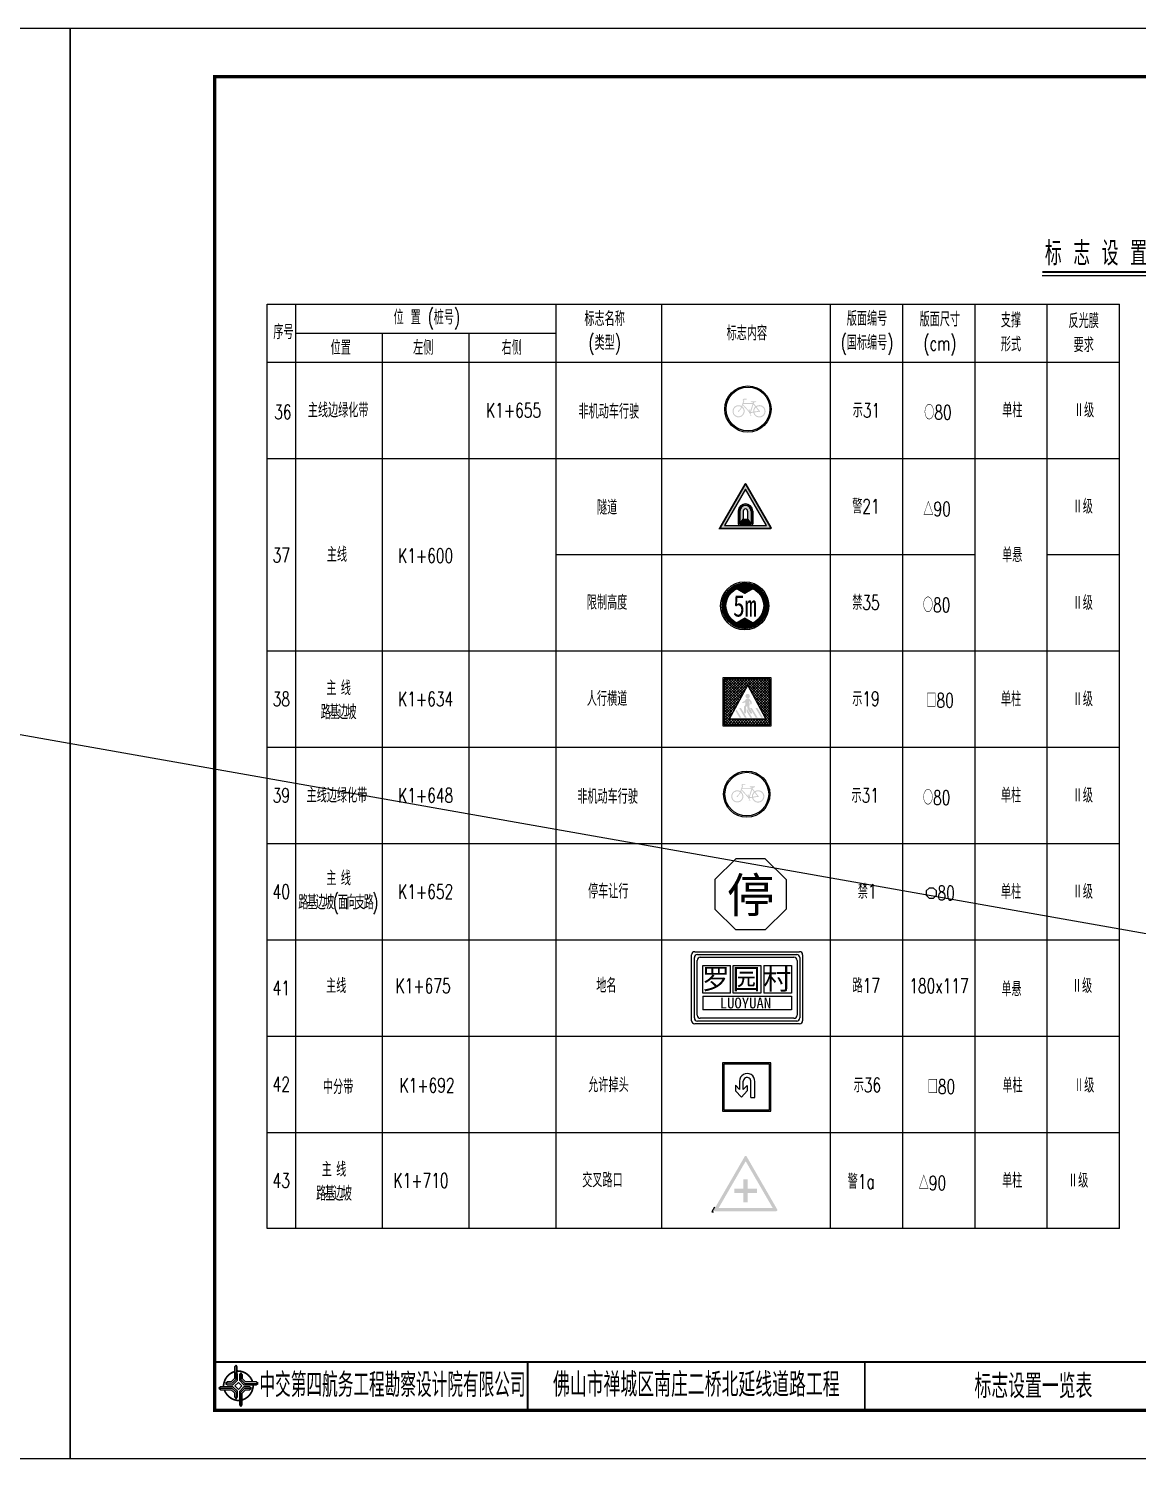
# Model space of a CAD drawing. Extents: x 9922 to 15217, y 1175 to 2938.
# Drawn here: x 14008.6 to 14238.8, y 2641.1 to 2938.1 of the extents above; entities that cross this region are included whole.
import ezdxf
from ezdxf.enums import TextEntityAlignment as Align

# ---------------------------------------------------------------- set-up
doc = ezdxf.new("R2010")
doc.units = 0
doc.header["$LTSCALE"] = 5
doc.layers.get('0').update_dxf_attribs({"linetype": 'CONTINUOUS'})
for name, color, linetype in [('1', 7, 'CONTINUOUS'), ('2', 7, 'CONTINUOUS'), ('J-交通标志', 4, 'CONTINUOUS'), ('PP-COM', 7, 'CONTINUOUS'), ('交通标志', 7, 'CONTINUOUS'), ('内框', 4, 'CONTINUOUS'), ('图框', 7, 'CONTINUOUS'), ('尺寸标注', 4, 'CONTINUOUS'), ('文字字符', 7, 'CONTINUOUS'), ('文字框', 8, 'CONTINUOUS'), ('文字表格', 7, 'CONTINUOUS'), ('标志', 4, 'CONTINUOUS'), ('汉字', 7, 'CONTINUOUS'), ('表格线', 7, 'CONTINUOUS')]:
    doc.layers.add(name, color=color, linetype=linetype)
doc.styles.add('ht', font='SIMHEI.TTF', dxfattribs={"width": 0.4})
doc.styles.get("Standard").update_dxf_attribs({"font": 'simplex1.shx', "width": 0.7, "bigfont": 'hztxt.shx'})
doc.styles.add('黑体', font='SIMHEI.TTF')

# ---------------------------------------------------------------- blocks, each defined once
blk = doc.blocks.new('diming4')
at = {"layer": '交通标志', "linetype": 'Continuous'}
for p, q in [((4093.502311829717, 1380.441518746206), (4093.502311829717, 1423.241518746206)), ((4095.302311829716, 1382.241518746206), (4095.302311829716, 1421.441518746206)), ((4095.502311829717, 1425.241518746206), (4163.502311829717, 1425.241518746206)), ((4097.302311829716, 1423.441518746206), (4161.702311829717, 1423.441518746206)), ((4099.102311829716, 1421.641518746206), (4159.902311829716, 1421.641518746206)), ((4163.702311829717, 1421.441518746206), (4163.702311829717, 1382.241518746206)), ((4165.502311829717, 1423.241518746206), (4165.502311829717, 1380.441518746206)), ((4097.102311829716, 1384.041518746206), (4097.102311829716, 1419.641518746206)), ((4161.902311829716, 1419.641518746206), (4161.902311829716, 1384.041518746206)), ((4163.502311829717, 1378.441518746206), (4095.502311829717, 1378.441518746206)), ((4161.702311829717, 1380.241518746206), (4097.302311829716, 1380.241518746206)), ((4159.902311829716, 1382.041518746206), (4099.102311829716, 1382.041518746206))]:
    blk.add_line(p, q, dxfattribs=at)
for centre, start, end in [((4095.502311829717, 1423.241518746206), 90, 180), ((4097.302311829716, 1421.441518746206), 90, 180), ((4099.102311829716, 1419.641518746206), 90, 180), ((4159.902311829716, 1419.641518746206), 0, 90), ((4161.702311829717, 1421.441518746206), 0, 90), ((4163.502311829717, 1423.241518746206), 0, 90), ((4099.102311829716, 1384.041518746206), 180, 270), ((4159.902311829716, 1384.041518746206), 270, 0), ((4095.502311829717, 1380.441518746206), 180, 270), ((4097.302311829716, 1382.241518746206), 180, 270), ((4161.702311829717, 1382.241518746206), 270, 0), ((4163.502311829717, 1380.441518746206), 270, 0)]:
    blk.add_arc(centre, 2, start, end, dxfattribs=at)
at = {"layer": '文字框', "linetype": 'Continuous'}
for p, q in [((4100.702311829717, 1416.241518746206), (4118.702311829717, 1416.241518746206)), ((4100.702311829717, 1398.241518746206), (4100.702311829717, 1416.241518746206)), ((4118.702311829717, 1398.241518746206), (4118.702311829717, 1416.241518746206)), ((4120.502311829717, 1416.241518746206), (4138.502311829717, 1416.241518746206)), ((4120.502311829717, 1398.241518746206), (4120.502311829717, 1416.241518746206)), ((4138.502311829717, 1416.241518746206), (4138.502311829717, 1398.241518746206)), ((4140.302311829717, 1416.241518746206), (4158.302311829716, 1416.241518746206)), ((4140.302311829716, 1416.241518746206), (4140.302311829716, 1398.241518746206)), ((4158.302311829717, 1416.241518746206), (4158.302311829716, 1398.241518746206)), ((4118.702311829717, 1398.241518746206), (4100.702311829717, 1398.241518746206)), ((4100.702311829717, 1396.441518746206), (4100.702311829717, 1387.441518746206)), ((4100.702311829717, 1396.441518746206), (4158.302311829716, 1396.441518746206)), ((4138.502311829717, 1398.241518746206), (4120.502311829717, 1398.241518746206)), ((4158.302311829716, 1398.241518746206), (4140.302311829716, 1398.241518746206)), ((4158.302311829716, 1396.441518746206), (4158.302311829716, 1387.441518746206)), ((4158.302311829716, 1387.441518746206), (4100.702311829717, 1387.441518746206))]:
    blk.add_line(p, q, dxfattribs=at)
at = {"layer": '汉字', "linetype": 'Continuous', "style": 'ht'}
for s, height, p in [('罗', 13.2, (4100.149826670429, 1400.98699479112)), ('园', 13.2, (4120.034038686515, 1400.98699479112)), ('村', 13.2, (4140.046863566442, 1400.679031578336)), ('LUOYUAN', 7, (4111.754398251281, 1388.442928050901))]:
    blk.add_text(s, height=height, dxfattribs=at).set_placement(p)
blk = doc.blocks.new('suidao')
at = {"layer": '1'}
h = blk.add_hatch(color=7, dxfattribs=at)
h.paths.add_polyline_path([(3489.163100171733, -42.9670430532401, 0.5773502691896254), (3487.955332983272, -42.9670430532401), (3468.027028150677, -77.48387953201609, 0.5773502691896583), (3468.630911744906, -78.52983659908068), (3508.487521410099, -78.52983659908068, 0.5773502691896254), (3509.091405004329, -77.48387953201609)])
h.paths.add_polyline_path([(3488.559216577503, -46.10491425443252), (3506.071987033177, -76.43792246495241), (3471.046446121828, -76.43792246495241)], flags=16)
at = {"layer": '标志', "linetype": 'Continuous'}
h = blk.add_hatch(color=7, dxfattribs=at)
edge = h.paths.add_edge_path()
edge.add_arc((3488.583108286459, -64.43789940617421), 5, 0, 180)
edge.add_line((3483.583108286459, -64.43789940617421), (3483.583108286459, -75.43789940617421))
edge.add_line((3483.583108286459, -75.43789940617421), (3482.583108286459, -75.43789940617421))
edge.add_line((3482.583108286459, -75.43789940617421), (3482.583108286459, -64.43789940617421))
edge.add_arc((3488.583108286459, -64.43789940617421), 6, 0, 180, ccw=False)
edge.add_line((3494.583108286459, -64.43789940617421), (3494.583108286459, -75.43789940617421))
edge.add_line((3494.583108286459, -75.43789940617421), (3493.583108286459, -75.43789940617421))
edge.add_line((3493.583108286459, -75.43789940617421), (3493.583108286459, -64.43789940617421))
h = blk.add_hatch(color=7, dxfattribs=at)
edge = h.paths.add_edge_path()
edge.add_line((3483.983108286459, -75.15467491996787), (3486.783108286459, -71.18953211307644))
edge.add_line((3486.78310828646, -71.18953211307644), (3486.78310828646, -64.43789940617421))
edge.add_arc((3488.58310828646, -64.42251475959961), 1.800065745284769, -0.48969658587282083, 180.4896965858598, ccw=False)
edge.add_line((3490.383108286459, -64.43789940617398), (3490.38310828646, -71.18953211307621))
edge.add_line((3490.38310828646, -71.18953211307621), (3493.18310828646, -75.15467491996742))
edge.add_line((3493.18310828646, -75.15467491996742), (3493.18310828646, -64.43789940617421))
edge.add_arc((3488.583108286459, -64.43789940617421), 4.6, 0, 180)
edge.add_line((3483.983108286459, -64.43789940617421), (3483.983108286459, -75.15467491996787))
blk.add_hatch(color=7, dxfattribs=at).paths.add_polyline_path([(3487.27278621391, -71.18953211307621), (3489.89343035901, -71.18953211307598), (3492.893430359009, -75.43789940617444), (3484.27278621391, -75.43789940617421)])
at = {"layer": '1', "color": 7, "linetype": 'ByBlock'}
blk.add_lwpolyline([(3467.739833711093, -79.02642276423421), (3509.418827521512, -79.02642276423512, 0.5773395539759058), (3509.999495599997, -78.02071348099571), (3489.163724456213, -41.92941996658556, 0.5773200870172038), (3488.002440212046, -41.92933006037629), (3467.159217545409, -78.02062357478644, 0.5773911677442399)], format="xyb", close=True, dxfattribs=at)
at = {"layer": '内框', "color": 7}
blk.add_lwpolyline([(3468.59158508786, -78.53473354467451), (3508.567228422298, -78.53473354467451, 0.5773395539759099), (3509.147896500783, -77.52902426143555), (3489.163648329377, -42.91272129661002, 0.5773200870172047), (3488.002364085209, -42.91263139040075), (3468.010968922177, -77.52893435522628, 0.5773911677442352)], format="xyb", close=True, dxfattribs=at)
blk.add_lwpolyline([(3471.046493160382, -76.43789940617421), (3506.066935110146, -76.43789940617421), (3488.55984467657, -46.11247804014124)], close=True, dxfattribs=at)
at = {"layer": '尺寸标注', "color": 7, "linetype": 'Continuous'}
for p, q in [((3482.583108286459, -64.43789940617421), (3482.583108286459, -75.43789940617421)), ((3483.583108286459, -64.43789940617421), (3483.583108286459, -75.43789940617421)), ((3483.983108286459, -64.43789940617421), (3483.983108286459, -75.15467491996787)), ((3483.983108286459, -75.15467491996787), (3486.783108286459, -71.18953211307644)), ((3484.27278621391, -75.43789940617421), (3487.27278621391, -71.1895321130769)), ((3486.78310828646, -64.43789940617421), (3486.78310828646, -71.18953211307644)), ((3487.27278621391, -71.18953211307621), (3489.89343035901, -71.18953211307598)), ((3489.89343035901, -71.18953211307598), (3492.893430359009, -75.43789940617444)), ((3490.383108286459, -64.43789940617398), (3490.38310828646, -71.18953211307621)), ((3490.38310828646, -71.18953211307621), (3493.18310828646, -75.15467491996742)), ((3493.18310828646, -64.43789940617421), (3493.18310828646, -75.15467491996742)), ((3493.583108286459, -64.43789940617421), (3493.583108286459, -75.43789940617421)), ((3494.583108286459, -64.43789940617421), (3494.583108286459, -75.43789940617421)), ((3466.578354560955, -79.02642276423467), (3467.739833711093, -79.02642276423421)), ((3482.583108286459, -75.43789940617421), (3483.583108286459, -75.43789940617421)), ((3484.27278621391, -75.43789940617421), (3492.893430359009, -75.43789940617444)), ((3493.583108286459, -75.43789940617421), (3494.583108286459, -75.43789940617421))]:
    blk.add_line(p, q, dxfattribs=at)
for centre, radius, start, end in [((3488.583108286459, -64.43789940617421), 6, 0, 180), ((3488.583108286459, -64.43789940617421), 5, 0, 180), ((3488.583108286459, -64.43789940617421), 4.6, 0, 180), ((3488.58310828646, -64.42251475959961), 1.800065745284769, 359.5103034141272, 180.4896965858598)]:
    blk.add_arc(centre, radius, start, end, dxfattribs=at)
blk = doc.blocks.new('xiangao1')
at = {"layer": '2'}
h = blk.add_hatch(dxfattribs=at)
h.set_pattern_fill('SACNCR', scale=0.0791435242254444, angle=90, style=0)
h.set_pattern_definition([(135, (2317.584698442243, -360.0879391594059), (-0.1332617096003498, -0.1332617096003497), []), (135, (2317.584698442243, -359.9546772933152), (-0.1332617096003498, -0.1332617096003497), [0, -0.1884605170618395])])
h.paths.add_polyline_path([(3553.801593673576, -60.8921763100318, 1), (3563.258867693323, -60.8921763100318, 1)])
h.paths.add_polyline_path([(3562.444854608817, -60.8921763100318, -1), (3554.615606758083, -60.8921763100318, -1)], flags=16)
at = {"layer": '标志', "linetype": 'Continuous'}
h = blk.add_hatch(color=7, dxfattribs=at)
edge = h.paths.add_edge_path()
edge.add_line((3558.505474494078, -58.47763066485902), (3556.696849184053, -57.43342035525257))
edge.add_arc((3558.53023068345, -60.89217631003118), 3.914623925366156, 62.501910019587, 117.92670436806691, ccw=False)
edge.add_line((3560.337687097813, -57.41980222488024), (3558.505474494078, -58.47763066485902))
h = blk.add_hatch(color=7, dxfattribs=at)
edge = h.paths.add_edge_path()
edge.add_line((3558.505474494078, -63.30672195520464), (3560.337687097813, -64.36455039518347))
edge.add_arc((3558.53023068345, -60.89217631003152), 3.914623925366981, 242.0732956319357, 297.4980899804042, ccw=False)
edge.add_line((3556.696849184052, -64.35093226481104), (3558.505474494078, -63.30672195520464))
at = {"layer": 'J-交通标志', "color": 7}
blk.add_circle((3558.505474494078, -60.90472413456496), 4.999974704708942, dxfattribs=at)
at = {"layer": '内框', "color": 7}
for radius in [4.728637009873403, 3.914623925366785]:
    blk.add_circle((3558.53023068345, -60.8921763100318), radius, dxfattribs=at)
at = {"layer": '尺寸标注', "color": 7, "linetype": 'Continuous'}
for centre, radius, start, end in [((3558.53023068345, -60.89217631003118), 3.914623925366156, 62.50191001960403, 117.9267043680608), ((3558.53023068345, -60.89217631003152), 3.914623925366981, 242.0732956319407, 297.4980899803952)]:
    blk.add_arc(centre, radius, start, end, dxfattribs=at)
at = {"layer": '标志', "color": 7, "linetype": 'Continuous', "style": '黑体', "width": 0.8}
blk.add_text('5m', height=4.5, dxfattribs=at).set_placement((3558.53023068345, -60.8921763100318), align=Align.MIDDLE_CENTER)
blk = doc.blocks.new('diaotou')
at = {"layer": '文字字符'}
for p, q in [((-6.101562972147349, 24.90228167977193), (-6.101562972147349, 17.82942264034591)), ((-2.883151917896157, 17.87007201178039), (-2.883020566384857, 24.73968419403582)), ((3.457640832747074, 11.20370070532681), (3.457640832747074, 25.02422381270617)), ((6.711840400606434, 11.20370070532681), (6.711840400606434, 24.94293105120596)), ((-9.396435579184526, 21.40650153149227), (-9.396435579184526, 16.85385567003368)), ((-9.396435579184526, 21.40650153149227), (-6.101562972147349, 17.82942264034591)), ((-4.385568606024663, 11.56953308549828), (-9.396435579184526, 16.85385567003368)), ((0.4068361635759175, 16.89450504146771), (-4.385568606024663, 11.56953308549828)), ((-2.883151917896157, 17.87007201178039), (0.4068361635759175, 21.3658521600596)), ((0.4068361635759175, 21.3658521600596), (0.4068361635759175, 16.89450504146771)), ((3.457640832747074, 11.20370070532681), (6.711840400606434, 11.20370070532681))]:
    blk.add_line(p, q, dxfattribs=at)
for points in [[(19.99906267695451, 0), (19.99906267695451, 39.99812535390538), (-19.99906267694996, 39.99812535390538), (-19.99906267695451, 0)], [(18.97822048214357, 1.020842194810484), (18.97822048214357, 38.97728315909444), (-18.97822048213811, 38.97728315909444), (-18.97822048214357, 1.020842194810484)]]:
    blk.add_lwpolyline(points, close=True, dxfattribs=at)
for centre, radius, start, end in [((0.3055199071354764, 24.80244759557445), 6.407860631003816, 358.7437688651758, 179.1072990752227), ((0.2969057422292281, 24.66812610764009), 3.180731344825718, 353.571994391551, 178.7108869535317)]:
    blk.add_arc(centre, radius, start, end, dxfattribs=at)
blk = doc.blocks.new('shizijia a a')
blk.add_hatch(color=7).paths.add_polyline_path([(8134.427726569629, 1195.759747484561), (8134.427726569629, 1192.95974748456), (8128.427726569629, 1192.95974748456), (8128.427726569629, 1186.95974748456), (8125.62772656963, 1186.95974748456), (8125.62772656963, 1192.95974748456), (8119.627726569628, 1192.95974748456), (8119.62772656963, 1195.759747484561), (8125.62772656963, 1195.759747484561), (8125.62772656963, 1201.759747484561), (8128.427726569629, 1201.759747484561), (8128.427726569629, 1195.759747484561)])
at = {"layer": '1'}
h = blk.add_hatch(color=7, dxfattribs=at)
h.paths.add_polyline_path([(8127.667145291669, 1216.69794115902, 0.5773502691896254), (8126.459378103209, 1216.69794115902), (8106.531073270613, 1182.181104680244, 0.5773502691896583), (8107.134956864842, 1181.13514761318), (8146.991566530036, 1181.13514761318, 0.5773502691896254), (8147.595450124265, 1182.181104680244)])
h.paths.add_polyline_path([(8127.06326169744, 1213.560069957828), (8144.576032153112, 1183.227061747308), (8109.550491241764, 1183.227061747308)], flags=16)
at = {"layer": '尺寸标注', "color": 7, "linetype": 'Continuous'}
for p, q in [((8106.910200293611, 1183.803508128995), (8105.08239968089, 1180.638561448026)), ((8105.08239968089, 1180.638561448026), (8106.243878831028, 1180.638561448026))]:
    blk.add_line(p, q, dxfattribs=at)
blk = doc.blocks.new('lvdao')
at = {"layer": 'PP-COM'}
h = blk.add_hatch(color=7, dxfattribs=at)
edge = h.paths.add_edge_path(flags=16)
edge.add_line((14523.46466739802, 1582.310578600302), (14521.91494627475, 1584.268999675882))
edge.add_line((14521.91494627475, 1584.268999675882), (14519.77774400383, 1577.715721203945))
edge.add_line((14519.77774400383, 1577.715721203945), (14521.72467292111, 1577.992475471621))
edge.add_arc((14527.08789854932, 1578.340965234011), 5.374535724469826, 132.3880028085227, 183.7177184221885, ccw=False)
edge = h.paths.add_edge_path(flags=16)
edge.add_arc((14527.08789854932, 1578.340965234011), 4.4586703893677, 493.2182603036658, 542.8172017145539)
edge.add_line((14522.63461679159, 1578.121823208595), (14526.36020745503, 1578.651412710588))
edge.add_line((14526.36020745503, 1578.651412710587), (14524.03469293658, 1581.590223168883))
h.paths.add_polyline_path([(14519.22699420903, 1579.747042729658), (14519.22699420903, 1579.378146031856), (14518.8374468811, 1579.378146031856), (14519.11546794205, 1578.130392587861), (14521.26008623374, 1584.767091126725), (14513.0915076611, 1584.767091126725), (14512.94047534052, 1584.380951434397), (14518.70134047184, 1578.029178544768), (14518.40076717049, 1579.378146031856), (14517.90233761955, 1579.378146031856), (14517.90233761955, 1579.747042729658)], flags=16)
edge = h.paths.add_edge_path(flags=16)
edge.add_line((14526.59699354671, 1577.947029405154), (14522.74813992486, 1577.318108097138))
edge.add_arc((14527.08789854932, 1578.340965234011), 4.458670389367795, 193.2622534928826, 482.7823997859194)
edge.add_line((14524.6737515648, 1582.089516417893), (14527.12889555075, 1578.969051537569))
edge.add_arc((14527.08789854932, 1578.340965234011), 0.6294228775972854, 218.7459470685571, 446.2654372543259, ccw=False)
edge = h.paths.add_edge_path()
edge.add_arc((14519.06934649954, 1577.20102540491), 0.8756362199149581, 522.2876576286286, 630.7597406713694)
edge.add_line((14519.08095707471, 1576.325466164098), (14519.38151304585, 1574.976576454681))
edge.add_line((14519.38151304585, 1574.976576454681), (14518.98689611281, 1574.976576454681))
edge.add_line((14518.98689611281, 1574.976576454681), (14518.98689611281, 1574.64995783171))
edge.add_line((14518.98689611281, 1574.649957831709), (14520.50446189623, 1574.649957831709))
edge.add_line((14520.50446189623, 1574.649957831709), (14520.50446189623, 1574.976576454681))
edge.add_line((14520.50446189623, 1574.976576454681), (14519.81819275645, 1574.976576454681))
edge.add_line((14519.81819275646, 1574.976576454681), (14519.49326518909, 1576.434845442842))
edge.add_arc((14519.06934649954, 1577.20102540491), 0.8756362199150926, 298.9552582435237, 336.2172830024853)
edge.add_line((14519.87062487706, 1576.847908212834), (14521.84244897808, 1577.170113813417))
edge.add_arc((14527.08789854932, 1578.340965234011), 5.374535724469852, 192.5828807278207, 483.7068798928885)
edge.add_line((14524.1053304666, 1582.811974279574), (14522.22088285251, 1585.207089446842))
edge.add_line((14522.22088285251, 1585.207089446842), (14522.46989848825, 1585.970643195149))
edge.add_line((14522.46989848825, 1585.970643195149), (14523.2227608721, 1585.970643195149))
edge.add_line((14523.2227608721, 1585.970643195149), (14524.35973638045, 1586.569387398936))
edge.add_line((14524.35973638045, 1586.569387398936), (14524.35973638045, 1587.076017080773))
edge.add_line((14524.35973638045, 1587.076017080773), (14519.90782787093, 1586.929315825641))
edge.add_line((14519.90782787093, 1586.929315825641), (14519.55390756921, 1586.774999530261))
edge.add_line((14519.55390756921, 1586.774999530261), (14519.79843416603, 1586.408498375954))
edge.add_line((14519.79843416604, 1586.408498375954), (14521.63882177724, 1585.939119565464))
edge.add_line((14521.63882177723, 1585.939119565464), (14521.46242265348, 1585.393237899042))
edge.add_line((14521.46242265347, 1585.393237899042), (14513.33641488491, 1585.393237899042))
edge.add_line((14513.33641488491, 1585.393237899042), (14514.12811784664, 1587.417360529713))
edge.add_line((14514.12811784664, 1587.417360529713), (14513.53067781403, 1588.08702219306))
edge.add_line((14513.53067781403, 1588.08702219306), (14513.93205486456, 1588.445111555622))
edge.add_line((14513.93205486455, 1588.445111555622), (14516.11095728219, 1588.445111555622))
edge.add_line((14516.11095728219, 1588.445111555622), (14516.11095728219, 1589.201850028225))
edge.add_line((14516.11095728219, 1589.201850028226), (14513.44655494539, 1589.201850028226))
edge.add_line((14513.44655494539, 1589.201850028226), (14512.51290107852, 1588.101345586226))
edge.add_line((14512.51290107852, 1588.101345586225), (14513.27264971012, 1587.456784582499))
edge.add_line((14513.27264971012, 1587.456784582499), (14511.69762347233, 1582.970837649915))
edge.add_arc((14509.07070484623, 1578.381129593993), 5.288300436501276, 420.2153433020286, 770.6927707461815)
edge.add_line((14512.42072950771, 1582.47300645849), (14512.4885733877, 1583.225587600038))
edge.add_line((14512.4885733877, 1583.225587600038), (14512.64651174049, 1583.629383732658))
edge.add_line((14512.64651174049, 1583.629383732658), (14518.23521896888, 1577.467427454885))
edge = h.paths.add_edge_path(flags=16)
edge.add_arc((14501.92433135734, 1587.466740818487), 11.68343144765875, 310.96786710817463, 330.03058549394456, ccw=False)
edge.add_arc((14509.07070484623, 1578.381129593993), 0.5774381663015745, 90.00000000000301, 387.1743936606987, ccw=False)
edge.add_arc((14504.22407918993, 1584.981201951865), 7.730582310395268, 308.8248572095115, 338.257350668104)
edge.add_arc((14509.07070484624, 1578.381129593992), 4.405441710957541, 418.0084027421183, 767.5243627106129)
at = {"layer": 'J-交通标志', "color": 7}
blk.add_circle((14517.19925849728, 1580.265407532919), 19.99989881883577, dxfattribs=at)
at = {"layer": '内框', "color": 7}
blk.add_circle((14517.29828325477, 1580.315598831052), 18.91454803949361, dxfattribs=at)
blk = doc.blocks.new('shi19')
at = {"layer": '交通标志', "linetype": 'Continuous'}
h = blk.add_hatch(dxfattribs=at)
h.set_pattern_fill('ANSI37', color=256, scale=0.5, style=0)
h.set_pattern_definition([(45, (-464.1133328384785, -103.8755469416377), (-1.122532015133644, 1.122532015133644), []), (135, (-464.1133328384785, -103.8755469416377), (-1.122532015133644, -1.122532015133644), [])])
h.paths.add_polyline_path([(18.97822048214357, 38.97728315909467), (-18.97822048213857, 38.97728315909467), (-18.97822048214312, 1.020842194810484), (18.97822048214357, 1.020842194810484)])
h.paths.add_polyline_path([(15.71383639329088, 5.766368364998926), (-14.54242162388982, 5.766368364998926), (0.5857073847028015, 33.80975351966072)], flags=16)
at = {"layer": '交通标志'}
h = blk.add_hatch(color=256, dxfattribs=at)
h.paths.add_polyline_path([(1.836160501565246, 20.58847870483419, -0.4929227476637501), (1.970290873061458, 20.72228760606663), (2.076939894310271, 20.70815568318653), (2.565357937280169, 19.65339855968773, -0.1007238254279254), (2.620330432586343, 19.4216393705567), (2.650627326235735, 18.47878398035505, 0.1621942034199534), (2.729085324383959, 18.2662980491416), (2.917776557093475, 18.03070313103467, 0.2611518920554956), (3.242580254878703, 17.89923486465091), (3.438166909673782, 17.9240673532961, 0.35844712940653), (3.75052865860016, 18.25525882577881), (3.854769752700122, 19.79067400703184, 0.1784310688526201), (3.738487268062272, 20.18704883763553), (2.019416219258346, 22.50316504891566, 0.1303412639691616), (1.398851494511746, 22.82442671915737, -0.1474758329713976), (-0.2449055131301066, 22.7158494045741), (-1.005172878271878, 22.14060206110503, 0.1588489739255415), (-1.259309431122347, 21.87153053280258), (-1.819096085305318, 20.93264045835826, -0.1462839377959379), (-2.171938827732447, 20.60874323338362), (-3.633570590722229, 19.89882409858114, 0.3964178702814232), (-3.866537863552367, 19.28699716020742), (-3.833565949894364, 19.20701330296993, 0.3898489240704199), (-3.393973236076363, 19.00202382668726), (-1.518296157605619, 19.59688344368328, -0.5300803261006457), (-1.363058288668526, 19.47446749865799), (-1.520033350949234, 17.29129642582734), (-2.448077846672277, 16.15362310387877, 0.1795943290689394), (-2.582305130872101, 15.76029078523948), (-2.445591681188034, 11.11301811325507, 0.2405856666618067), (-1.87969461451712, 10.20551501979776), (-1.447840810921662, 10.16087599677053, 0.280271727344787), (-0.9266248319381702, 11.02374006725108), (-0.9828879812566811, 15.35987785855946, -0.2217645267545478), (-0.7773982108642485, 15.82108423645764), (-0.2336614915052451, 16.29336565716017, -0.6223048171974646), (0.1614403888488596, 16.12718822703732), (0.2178513996623224, 15.17775841386697, 0.1080223328076682), (3.096637760671911, 10.26803993859335, 0.6574011639271888), (4.18131077529506, 11.30651557454826), (2.32831318465287, 14.55735705358961), (1.966744950212615, 15.59583268953907), (2.116227892622192, 18.38468563441006, 0.03699299083988415), (2.111342444553429, 18.47279730840205)])
h.paths.add_polyline_path([(2.378527601272253, 24.76162825737788, 1), (-1.321315143964057, 24.76162825737788, 1)])
h.paths.add_polyline_path([(-5.007378462159977, 14.85796889627704), (-6.575757193841127, 14.85796889627704), (-1.871749774793898, 6.962154756787413), (-0.3033710431127474, 6.962154756787413)])
h.paths.add_polyline_path([(-8.666099587247118, 13.50086014377598), (-9.409385831457257, 12.11591825304708), (-6.338981526834687, 6.962154756787413), (-4.770602795148989, 6.962154756787413)])
h.paths.add_polyline_path([(-0.2949419936021513, 14.64194068297343), (-0.4028103783593906, 12.19976715933285), (2.701842291960929, 6.962154756787413), (4.270221023644353, 6.962154756787413)])
h.paths.add_polyline_path([(4.033438318497247, 14.85796889627659), (2.465059586811549, 14.85796889627704), (7.169067005858778, 6.962154756787413), (8.737445737544476, 6.962154756787413)])
h.paths.add_polyline_path([(8.607044461521582, 14.85796889627704), (7.038665729840432, 14.85796889627704), (11.74267314888584, 6.962154756787413), (13.31105188057154, 6.962154756787413)])
for p, q in [((-14.54242162388982, 5.766368364998925), (0.5857073847028005, 33.80975351966072)), ((15.71383639329088, 5.766368364998925), (0.5857073847028005, 33.80975351966072)), ((-14.54242162388982, 5.766368364998925), (15.71383639329088, 5.766368364998925))]:
    blk.add_line(p, q, dxfattribs=at)
for points in [[(19.99906267695405, 0), (19.99906267695405, 39.99812535390561), (-19.99906267694951, 39.99812535390538), (-19.99906267695405, 0)], [(18.97822048214357, 1.020842194810484), (18.97822048214357, 38.97728315909467), (-18.97822048213857, 38.97728315909467), (-18.97822048214312, 1.020842194810484)]]:
    blk.add_lwpolyline(points, close=True, dxfattribs=at)
blk = doc.blocks.new('series')
at = {"width": 0.75}
for tag, height, p in [('页码', 4, (-35.00000019351683, -18.99999978748997)), ('图名', 5, (-220.0000000007553, -281.9999998736282)), ('图号', 5, (-20.00000000087118, -281.9999997322674))]:
    blk.add_attdef(tag, text='', height=height, dxfattribs=at).set_placement(p, align=Align.MIDDLE_CENTER)
blk = doc.blocks.new('tb')
at = {"lineweight": -3}
h = blk.add_hatch(color=256, dxfattribs=at)
h.paths.add_polyline_path([(-1.228670992161504, -0.1320785302474157), (-3.777098402437705, -0.1366758082405788), (-4.137257534001154, -0.4065742589613385), (-1.397238205910632, -0.4414142085969424), (-0.5595824502494793, -1.241260625552659), (-0.5377440497285022, -2.618099910838639), (-0.268174124076701, -2.204271236922525), (-0.2591490690975675, -1.05795716827002)])
h.paths.add_polyline_path([(0.1330140251965517, -1.081087965820487), (0.1376113031897077, -3.856454300355971), (0.4130853200294737, -4.257762159689361), (0.4373368162431817, -1.238985973350473), (1.254303266752501, -0.4280733826241737), (2.658200219750171, -0.431309751157432), (2.261738862313656, -0.1640078927098472), (1.06957779999648, -0.1549828377307136)])
h.paths.add_polyline_path([(1.075058668143178, 0.2961654990900692), (3.623486078419382, 0.3007627770832428), (4.02479393775277, 0.5639790481017252), (1.254433818257177, 0.5696493874812063), (0.4338647678877763, 1.389621971256247), (0.4252804534801343, 2.800319429116151), (0.1582321915008578, 2.411975327672125), (0.1492071365217242, 1.240846529882496)])
h.paths.add_polyline_path([(-0.2782056403676165, 1.214703607392551), (-0.2828029183607867, 3.990069941928034), (-0.5582769352005529, 4.391377801261428), (-0.5650625050847323, 1.405178606367084), (-1.383477455623911, 0.5999388548037956), (-2.744447998670424, 0.5649253927294958), (-2.330582945081495, 0.2953481910572044), (-1.197365719015146, 0.2863231360780745)])
for p, q in [((-0.5582769352005528, 4.391377801261427), (-0.5650625050847324, 1.405178606367084)), ((-1.383477455623911, 0.5999388548037956), (-2.744447998670424, 0.5649253927294957)), ((-0.5650625050847324, 1.405178606367084), (-1.383477455623911, 0.5999388548037956)), ((0.4252804534801342, 2.800319429116151), (0.4338647678877763, 1.389621971256247)), ((0.4338647678877763, 1.389621971256247), (1.254433818257176, 0.5696493874812063)), ((1.254433818257176, 0.5696493874812063), (4.024793937752769, 0.5639790481017251)), ((-4.137257534001154, -0.4065742589613386), (-1.397238205910632, -0.4414142085969424)), ((-1.397238205910632, -0.4414142085969424), (-0.5595824502494793, -1.241260625552659)), ((-0.5595824502494793, -1.241260625552659), (-0.5377440497285022, -2.618099910838639)), ((0.4130853200294737, -4.257762159689362), (0.4373368162431817, -1.238985973350474)), ((0.4373368162431817, -1.238985973350474), (1.254303266752501, -0.4280733826241736)), ((1.254303266752501, -0.4280733826241736), (2.658200219750171, -0.431309751157432))]:
    blk.add_line(p, q, dxfattribs=at)
at = {"lineweight": -3, "const_width": 0.35, "flags": 128}
for points in [[(-0.8984575719989607, 3.022184800634026, 0.3241669670343284), (-3.156283413683539, -0.1382039471767715)], [(2.880337605681945, 0.9159689001160274, 0.324402935256486), (-0.2446307051464558, 3.152779407784049)], [(0.7528174262224923, -2.855861469520281, 0.3254175744173388), (3.016696669261094, 0.2640090343644648)], [(-2.980278320299703, -0.7585641109756427, 0.3229755232610381), (0.1412698125949916, -2.983008973617238)]]:
    blk.add_lwpolyline(points, format="xyb", dxfattribs=at)
at = {"lineweight": -3, "flags": 128}
for points in [[(-0.8984575719989607, 3.992933901796853), (-0.8984575719989607, 1.576138812338048), (-1.530916730157209, 0.9123826470056855), (-2.335694345298677, 0.9123826470056855), (-2.744447998670424, 0.5649253927294957), (-2.330582945081495, 0.2953481910572044), (-1.197365719015146, 0.2863231360780745), (-0.2782056403676165, 1.214703607392551), (-0.2828029183607867, 3.990069941928034), (-0.5582769352005528, 4.391377801261427)], [(-0.0382093518217772, 0.7673643284819214), (0.680333374823654, 0.04359896970502497), (-0.0382093518217772, -0.6859100737558936), (-0.7739971039068507, 0.04934401191316873)], [(3.615558814357584, 0.9159689001160274), (1.425702649158069, 0.9159689001160274), (0.7731862275520882, 1.538085494759734), (0.7731862275520882, 2.38077468162448), (0.4252804534801342, 2.800319429116151), (0.1582321915008578, 2.411975327672124), (0.1492071365217242, 1.240846529882496), (1.075058668143178, 0.2961654990900691), (3.623486078419383, 0.3007627770832428), (4.024793937752769, 0.5639790481017251)], [(-3.728022410605963, -0.7585641109756427), (-1.538166245406444, -0.7585641109756427), (-0.8852013040046955, -1.391471799739268), (-0.8852013040046955, -2.209346257466891), (-0.5377440497285022, -2.618099910838639), (-0.268174124076701, -2.204271236922525), (-0.2591490690975675, -1.05795716827002), (-1.228670992161504, -0.1320785302474157), (-3.777098402437705, -0.1366758082405788), (-4.137257534001154, -0.4065742589613386)], [(0.7528174262224923, -3.84852703629417), (0.7528174262224923, -1.431731946835372), (1.395705588811445, -0.7791505751772103), (2.25942704020374, -0.7791505751772103), (2.658200219750171, -0.431309751157432), (2.261738862313656, -0.1640078927098472), (1.06957779999648, -0.1549828377307136), (0.1330140251965517, -1.081087965820487), (0.1376113031897077, -3.856454300355971), (0.4130853200294737, -4.257762159689362)]]:
    blk.add_lwpolyline(points, close=True, dxfattribs=at)
blk = doc.blocks.new('123')
at = {"layer": '图框'}
blk.add_lwpolyline([(10930.15521154882, 1893.643909131336), (10930.15521154882, 2190.643909131336), (10510.15521154882, 2190.643909131336), (10510.15521154882, 1893.643909131336)], close=True, dxfattribs=at)
blk = doc.blocks.new('tingche')
at = {"layer": '2', "linetype": 'Continuous'}
for p, q in [((14717.89453361458, 1579.385943098262), (14707.07061161165, 1568.562021095338)), ((14733.20187090918, 1579.385943098262), (14717.89453361458, 1579.385943098262)), ((14733.20187090918, 1579.385943098262), (14744.0257929121, 1568.562021095338)), ((14707.07061161165, 1568.562021095338), (14707.07061161165, 1553.254683800735)), ((14744.0257929121, 1568.562021095338), (14744.0257929121, 1553.254683800735)), ((14717.89453361458, 1542.430761797811), (14707.07061161165, 1553.254683800735)), ((14733.20187090918, 1542.430761797811), (14744.0257929121, 1553.254683800735)), ((14733.20187090918, 1542.43076179781), (14717.89453361458, 1542.430761797811))]:
    blk.add_line(p, q, dxfattribs=at)
at = {"layer": '标志', "color": 7, "linetype": 'Continuous', "style": '黑体'}
blk.add_text('停', height=18, dxfattribs=at).set_placement((14725.57539592152, 1560.441509098617), align=Align.MIDDLE_CENTER)

msp = doc.modelspace()

# ---------------------------------------------------------------- linework, layer by layer
at = {"layer": '2', "linetype": 'Continuous'}
msp.add_line((13177.19127270127, 2938.109590496886), (14857.19127270127, 2641.109590496886), dxfattribs=at)
msp.add_lwpolyline([(14197.04077125618, 2758.971610853228), (14196.42063913722, 2759.592625158778), (14195.54301608401, 2759.593248958902), (14194.92200177846, 2758.973116839946), (14194.92137797834, 2758.095493786732), (14195.54151009729, 2757.474479481181), (14196.41913315051, 2757.473855681058), (14197.04014745606, 2758.093987800014)], close=True, dxfattribs=at)
at = {"layer": '图框'}
for points, const_width in [([(14427.19127250151, 2928.109590770462), (14047.19127250174, 2928.10959049642), (14047.19127270127, 2651.109590496886), (14427.19127270081, 2651.109590770696), (14427.19127250127, 2928.109590770229)], 0.7), ([(14047.19127269406, 2661.109590496886), (14427.19127269382, 2661.109590770929)], 0.4), ([(14112.19127269407, 2661.109590543761), (14112.19127270127, 2651.109590540106)], 0.4), ([(14182.19127270104, 2651.109590601684), (14182.19127269382, 2661.109590594243)], 0.4)]:
    msp.add_lwpolyline(points, dxfattribs=dict(at, const_width=const_width))
at = {"layer": '尺寸标注', "color": 7, "linetype": 'Continuous'}
msp.add_line((14219.02369131735, 2886.83815590692), (14259.94057525622, 2886.83815590692), dxfattribs=at)
at = {"layer": '尺寸标注', "color": 7, "linetype": 'Continuous', "const_width": 0.4}
msp.add_lwpolyline([(14219.02369131735, 2887.558155906921), (14259.94057525622, 2887.558155906921)], dxfattribs=at)
at = {"layer": '文字表格', "linetype": 'Continuous'}
for p, q in [((14064.0715233394, 2688.83815590692), (14064.0715233394, 2880.83815590692)), ((14118.0715233394, 2688.83815590692), (14118.0715233394, 2880.83815590692)), ((14140.0715233394, 2688.83815590692), (14140.0715233394, 2880.83815590692)), ((14175.0715233394, 2688.83815590692), (14175.0715233394, 2880.83815590692)), ((14190.0715233394, 2688.83815590692), (14190.0715233394, 2880.83815590692)), ((14205.0715233394, 2688.83815590692), (14205.0715233394, 2880.83815590692)), ((14220.0715233394, 2688.83815590692), (14220.0715233394, 2880.83815590692)), ((14064.0715233394, 2874.83815590692), (14118.0715233394, 2874.83815590692)), ((14082.0715233394, 2688.83815590692), (14082.0715233394, 2874.83815590692)), ((14100.0715233394, 2688.83815590692), (14100.0715233394, 2874.83815590692)), ((14058.0715233394, 2868.83815590692), (14235.0715233394, 2868.83815590692)), ((14058.0715233394, 2848.83815590692), (14235.0715233394, 2848.83815590692)), ((14220.0715233394, 2848.83815590692), (14235.0715233394, 2848.83815590692)), ((14118.0715233394, 2828.83815590692), (14205.0715233394, 2828.838155906919)), ((14220.0715233394, 2828.838155906919), (14235.0715233394, 2828.83815590692))]:
    msp.add_line(p, q, dxfattribs=at)
at = {"layer": '表格线', "color": 1, "linetype": 'Continuous'}
for p, q in [((14058.0715233394, 2880.83815590692), (14235.0715233394, 2880.83815590692)), ((14058.0715233394, 2688.83815590692), (14058.0715233394, 2880.83815590692)), ((14235.0715233394, 2688.83815590692), (14235.0715233394, 2880.83815590692)), ((14235.0715233394, 2688.83815590692), (14058.0715233394, 2688.83815590692))]:
    msp.add_line(p, q, dxfattribs=at)
at = {"layer": '表格线', "linetype": 'Continuous'}
for p, q in [((14058.0715233394, 2808.83815590692), (14235.0715233394, 2808.83815590692)), ((14058.0715233394, 2788.83815590692), (14235.0715233394, 2788.83815590692)), ((14058.0715233394, 2768.83815590692), (14235.0715233394, 2768.83815590692)), ((14058.0715233394, 2748.83815590692), (14235.0715233394, 2748.83815590692)), ((14058.0715233394, 2728.83815590692), (14235.0715233394, 2728.83815590692)), ((14058.0715233394, 2708.83815590692), (14235.0715233394, 2708.83815590692))]:
    msp.add_line(p, q, dxfattribs=at)

# ---------------------------------------------------------------- block references
at = {"layer": '2', "linetype": 'Continuous'}
for p in [(3087.036061152454, 747.4656813655499), (3507.036061152454, 747.4656813655499)]:
    msp.add_blockref('123', p, dxfattribs=at)
for name, p, xscale, yscale, zscale in [('lvdao', (10673.78881673436, 2479.813931287561), 0.2400000000006912, 0.2400000000000091, 0.24), ('lvdao', (10673.53020643727, 2399.813931287562), 0.2400000000006912, 0.2400000000000091, 0.24), ('tingche', (8268.218187552948, 2133.927922326351), 0.4000000000000909, 0.3999999999999773, 0.4)]:
    msp.add_blockref(name, p, dxfattribs=dict(at, xscale=xscale, yscale=yscale, zscale=zscale))
at = {"layer": '交通标志', "linetype": 'Continuous', "xscale": 0.2500000000000119, "yscale": 0.2499999999133706, "zscale": 0.25, "rotation": 1.766244230682929e-05}
msp.add_blockref('shi19', (14157.7263748564, 2793.260798185716), dxfattribs=at)
at = {"layer": '图框'}
ref = msp.add_blockref('series', (14437.19127270127, 2938.109590496886), dxfattribs=at)
ref.add_attrib('页码', '第  3  页    共  3  页', dxfattribs={"layer": '0', "height": 4, "width": 0.7}).set_placement((14402.19127250776, 2919.109590709396), align=Align.MIDDLE_CENTER)
ref.add_attrib('图名', '标志设置一览表', dxfattribs={"layer": '0', "height": 5, "width": 0.7}).set_placement((14217.19127270052, 2656.109590623258), align=Align.MIDDLE_CENTER)
ref.add_attrib('图号', 'S2-13-4', dxfattribs={"layer": '0', "height": 5, "width": 0.65}).set_placement((14417.1912727004, 2656.109590764619), align=Align.MIDDLE_CENTER)
at = {"layer": '图框', "lineweight": -3}
msp.add_blockref('tb', (14052.18700532335, 2656.11492775906), dxfattribs=at)
at = {"layer": '尺寸标注', "linetype": 'Continuous'}
for name, p, xscale, yscale, zscale in [('suidao', (13285.26295469848, 2853.994930663178), 0.25, 0.25, 0.25), ('diming4', (12836.30286399708, 2290.283117613825), 0.319999999999709, 0.3199999999999363, 0.3200000000000001), ('diaotou', (14157.66593982087, 2713.257934047727), 0.25, 0.25, 0.25), ('shizijia a a', (11556.78449279706, 2314.497561864081), 0.3200000000001637, 0.3199999999999363, 0.3200000000000001)]:
    msp.add_blockref(name, p, dxfattribs=dict(at, xscale=xscale, yscale=yscale, zscale=zscale))
msp.add_blockref('xiangao1', (10598.74462702486, 2879.112398386711), dxfattribs=at)

# ---------------------------------------------------------------- texts
at = {"layer": '图框'}
for s, width, p in [('中交第四航务工程勘察设计院有限公司', 0.65, (14084.12211295849, 2656.35803320015)), ('佛山市禅城区南庄二桥北延线道路工程', 0.7, (14147.19127269756, 2656.424291718541))]:
    msp.add_text(s, height=5, dxfattribs=dict(at, width=width)).set_placement(p, align=Align.MIDDLE_CENTER)
at = {"layer": '文字字符', "width": 0.7}
msp.add_text('标 志 设 置 一 览 表', height=5, dxfattribs=at).set_placement((14239.01448506255, 2888.917619211746), align=Align.CENTER)
at = {"layer": '文字表格', "linetype": 'Continuous', "width": 0.7}
msp.add_text('序号', height=3, dxfattribs=at).set_placement((14059.37646600661, 2873.59946139304))
at = {"layer": '文字表格', "linetype": 'Continuous', "char_height": 3, "attachment_point": 5}
for s, insert, width in [('位 置 (桩号)', (14091.24395483698, 2877.639536297418), 50.26502491257952), ('标志名称\\P(类型)', (14128.15819952769, 2874.83815590692), 19.17335237658062), ('版面编号\\P(国标编号)', (14182.63684052843, 2874.868357724071), 12.76291022556461), ('版面尺寸\\P(cm)', (14197.75648029816, 2874.729523156045), 20.06154185427931), ('支撑\\P形式', (14212.52457674566, 2875.02922010596), 11.97058530845106), ('反光膜\\P要求', (14227.62909942522, 2874.901954512969), 11.44493410411042), ('标志内容', (14157.68717520784, 2874.83815590692), 31.636044166391), ('位置', (14073.38360710753, 2871.83815590692), 13.49865158215971), ('左侧', (14090.49674334159, 2871.83815590692), 17.38318666520991), ('右侧', (14108.87993000679, 2871.83815590692), 17.38318666520991), ('主线边绿化带', (14072.84007358756, 2858.838155906919), 19.17335237658062), ('K1+655', (14109.26311667201, 2858.838155906919), 19.17335237658062), ('非机动车行驶', (14129.04016344111, 2858.5929935578), 19.17335237658062), ('示31', (14182.52723881738, 2858.838155906918), 12.76291022556461), ('○80', (14197.35906355954, 2858.381114579474), 20.06154185427931), ('单柱', (14212.80449427017, 2858.83815590692), 11.97058530845106), ('Ⅱ级', (14227.69856768359, 2858.838155906919), 11.44493410411042), ('36', (14061.36352719743, 2858.470400766997), 7.659922278709928), ('隧道', (14128.68592268534, 2838.645311162238), 19.17335237658062), ('警21', (14182.42041149542, 2838.895797812153), 12.76291022556461), ('△90', (14197.17960656181, 2838.300358342209), 20.06154185427931), ('Ⅱ级', (14227.4399573865, 2838.838155906918), 11.44493410411042), ('主线', (14072.58146329047, 2828.85900361011), 19.17335237658062), ('单悬', (14212.77873984255, 2828.76514983555), 11.97058530845106), ('37', (14061.03793026945, 2828.729242752369), 7.659922278709928), ('K1+600', (14091.00450637492, 2828.604623246285), 19.17335237658062), ('限制高度', (14128.66870195462, 2818.905972551773), 19.17335237658062), ('禁35', (14182.42041149542, 2818.895797812153), 12.76291022556461), ('○80', (14197.10045326246, 2818.381114579475), 20.06154185427931), ('Ⅱ级', (14227.4399573865, 2818.838155906918), 11.44493410411042), ('{\\T0.85;主 线\\P路基边坡}', (14072.77625719068, 2798.633069434151), 19.17335237658062), ('人行横道', (14128.66870195462, 2798.90597255177), 19.17335237658062), ('38', (14061.03793026945, 2798.83815590692), 7.659922278709928), ('K1+634', (14091.00450637492, 2798.838155906918), 19.17335237658062), ('示19', (14182.42041149542, 2798.89579781215), 12.76291022556461), ('□80', (14197.80140536776, 2798.553047213655), 20.06154185427931), ('单柱', (14212.54588397308, 2798.838155906918), 11.97058530845106), ('Ⅱ级', (14227.4399573865, 2798.838155906918), 11.44493410411042), ('39', (14061.03793026945, 2778.83815590692), 7.659922278709928), ('主线边绿化带', (14072.58146329047, 2778.83815590692), 19.17335237658062), ('K1+648', (14091.00450637493, 2778.838155906921), 19.17335237658062), ('非机动车行驶', (14128.78155314402, 2778.592993557801), 19.17335237658062), ('示31', (14182.26862852029, 2778.838155906919), 12.76291022556461), ('○80', (14197.10045326246, 2778.381114579475), 20.06154185427931), ('单柱', (14212.54588397308, 2778.838155906921), 11.97058530845106), ('Ⅱ级', (14227.4399573865, 2778.83815590692), 11.44493410411042), ('{\\T0.85;主 线\\P路基边坡(面向支路)}', (14072.77625719068, 2758.633069434152), 19.17335237658062), ('40', (14061.03793026945, 2758.83815590692), 7.659922278709928), ('K1+652', (14091.00450637492, 2758.838155906918), 19.17335237658062), ('停车让行', (14128.92731225171, 2758.90597255177), 19.17335237658062), ('禁1', (14182.6790217925, 2758.89579781215), 12.76291022556461), ('80', (14199.05534334216, 2758.553047213656), 20.06154185427931), ('单柱', (14212.54588397308, 2758.838155906919), 11.97058530845106), ('Ⅱ级', (14227.4399573865, 2758.838155906918), 11.44493410411042), ('41', (14061.03793026945, 2738.83815590692), 7.659922278709928), ('主线', (14072.4304128042, 2739.275566645861), 19.17335237658062), ('K1+675', (14090.47562844773, 2739.27556664586), 19.17335237658062), ('地名', (14128.51765146835, 2739.343383290713), 19.17335237658062), ('路17', (14182.48201970906, 2739.333208551093), 12.76291022556461), ('180x117', (14197.57906423181, 2739.275566645861), 20.06154185427931), ('单悬', (14212.62768935627, 2738.60664807772), 11.97058530845106), ('Ⅱ级', (14227.28890690022, 2739.27556664586), 11.44493410411042), ('42', (14061.03793026945, 2718.83815590692), 7.659922278709928), ('中分带', (14072.82630490687, 2718.280074173103), 19.17335237658062), ('K1+692', (14091.29838764439, 2718.604870145686), 19.17335237658062), ('允许掉头', (14128.96258322409, 2718.672686790538), 19.17335237658062), ('示36', (14182.71429276489, 2718.662512050919), 12.76291022556461), ('□80', (14198.09528663723, 2718.319761452423), 20.06154185427931), ('单柱', (14212.83976524255, 2718.604870145687), 11.97058530845106), ('Ⅱ级', (14227.73383865597, 2718.604870145686), 11.44493410411042), ('{\\T0.85;主 线\\P路基边坡}', (14071.81861256327, 2698.633069434154), 19.17335237658062), ('43', (14061.03793026945, 2698.83815590692), 7.659922278709928), ('K1+710', (14090.04686174752, 2698.83815590692), 19.17335237658062), ('交叉路口', (14127.71105732722, 2698.905972551772), 19.17335237658062), ('警1a', (14181.4246346759, 2698.6277392932), 12.76291022556461), ('△90', (14196.22196193441, 2698.300358342208), 20.06154185427931), ('单柱', (14212.76711485462, 2698.838155906921), 11.97058530845106), ('Ⅱ级', (14226.48231275909, 2698.83815590692), 11.44493410411042)]:
    msp.add_mtext(s, dxfattribs=dict(at, insert=insert, width=width))

doc.saveas('drawing.dxf')
